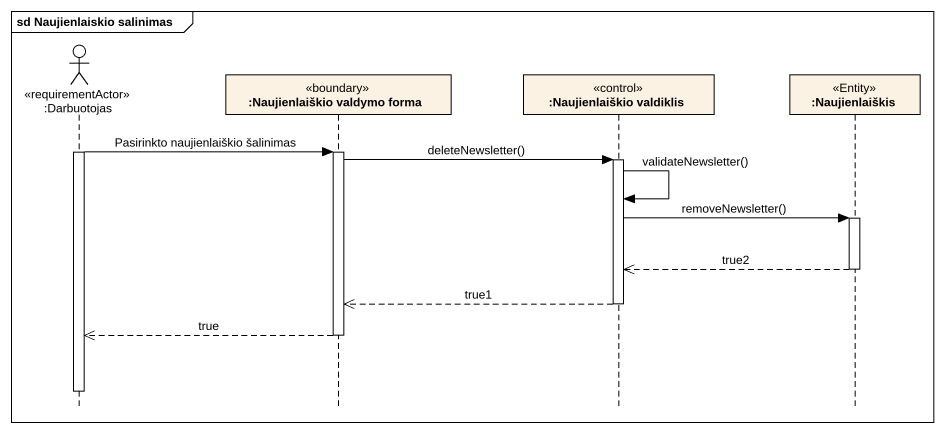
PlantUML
@startuml
mainframe sd Naujienlaiskio salinimas
hide footbox
actor ":Darbuotojas" as Darbuotojas <<requirementActor>>
participant ":Naujienlaiškio valdymo forma" as Naujienlaiškio_valdymo_forma <<boundary>>
participant ":Naujienlaiškio valdiklis" as Naujienlaiškio_valdiklis <<control>>
participant ":Naujienlaiškis" as Naujienlaiškis <<Entity>>

activate Darbuotojas
Darbuotojas -> Naujienlaiškio_valdymo_forma : Pasirinkto naujienlaiškio šalinimas
activate Naujienlaiškio_valdymo_forma
Naujienlaiškio_valdymo_forma -> Naujienlaiškio_valdiklis : deleteNewsletter()
activate Naujienlaiškio_valdiklis
Naujienlaiškio_valdiklis -> Naujienlaiškio_valdiklis : validateNewsletter()
Naujienlaiškio_valdiklis -> Naujienlaiškis : removeNewsletter()
activate Naujienlaiškis
Naujienlaiškis -->> Naujienlaiškio_valdiklis : true2
deactivate Naujienlaiškis
Naujienlaiškio_valdiklis -->> Naujienlaiškio_valdymo_forma : true1
deactivate Naujienlaiškio_valdiklis
Naujienlaiškio_valdymo_forma -->> Darbuotojas : true
deactivate Naujienlaiškio_valdymo_forma
deactivate Darbuotojas
@enduml
